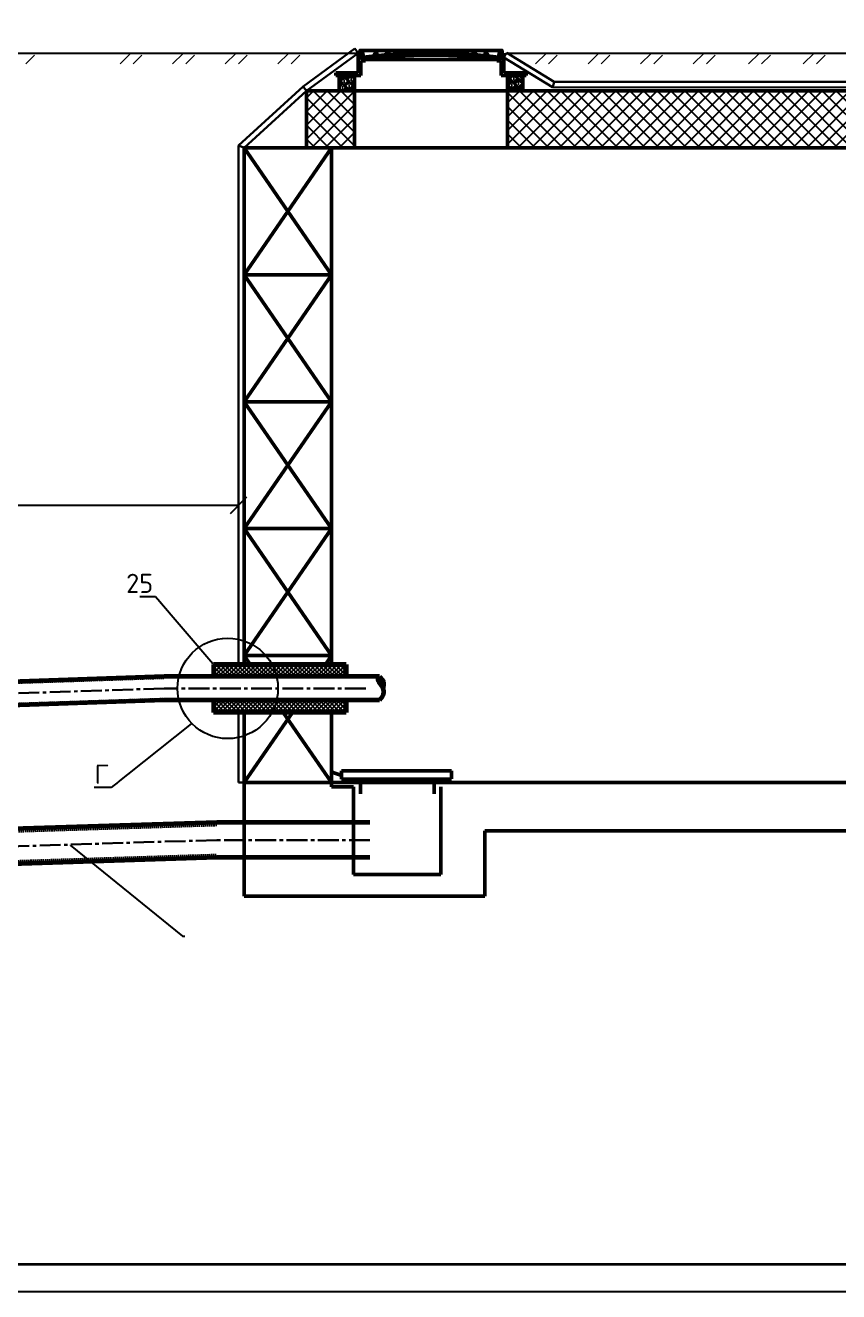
# Model space of a CAD drawing. Header units: millimetres. Extents: x 1601 to 15402, y -324 to 12625.
# Drawn here: x 10755.2 to 10903.9, y 318.2 to 549.7 of the extents above; entities that cross this region are included whole.
import ezdxf
from ezdxf import colors
from ezdxf.entities.mleader import LeaderData, LeaderLine
from ezdxf.math import Vec2, Vec3

# ---------------------------------------------------------------- set-up
doc = ezdxf.new("R2010")
doc.units = ezdxf.units.MM
doc.linetypes.add('HIDDEN', pattern=[0.375, 0.25, -0.125])
doc.linetypes.add('осевая2', pattern=[28.575, 19.05, -3.175, 3.175, -3.175])
for name, color, linetype, lineweight in [('Осевая', 2, 'осевая2', 30), ('Основной', 1, 'Continuous', 60), ('Размер 3.5', 250, 'Continuous', 35), ('Размеры на чертеже', 250, 'Continuous', 25), ('Тонкие', 5, 'Continuous', 30)]:
    doc.layers.add(name, color=color, linetype=linetype, lineweight=lineweight)
doc.styles.add('-ISOCPEUR-', font='isocpeur.TTF')
doc.styles.add('GOST', font='GOST Common.ttf')
doc.dimstyles.new('Копия М 1 к 25', dxfattribs={"dimtxt": 3.5, "dimasz": 3, "dimexe": 1.25, "dimexo": 0, "dimgap": 1, "dimtad": 1, "dimdec": 0, "dimlfac": 25, "dimzin": 0, "dimdsep": 46, "dimtxsty": 'GOST', "dimblk": 'OBLIQUE', "dimcen": 5, "dimclrd": 256, "dimclre": 256, "dimclrt": 256, "dimazin": 2, "dimtfac": 1, "dimtdec": 0, "dimtmove": 0, "dimatfit": 3, "dimldrblk": 'NONE', "dimfxl": 1.25, "dimtolj": 1, "dimtzin": 0, "dimlwd": -1, "dimlwe": -1, "dimarcsym": 2})

# ---------------------------------------------------------------- blocks, each defined once
blk = doc.blocks.new('_Oblique')
at = {"color": 0, "linetype": 'ByBlock', "lineweight": -2}
blk.add_line((-0.5, -0.5), (0.5, 0.5), dxfattribs=at)
blk = doc.blocks.new('*D821')
at = {"transparency": 16777216}
for p, q in [((10652.3, 423.86), (10652.3, 463.22)), ((10794.19, 432.86), (10794.19, 463.22)), ((10652.3, 461.97), (10794.19, 461.97))]:
    blk.add_line(p, q, dxfattribs=at)
at = {"layer": 'Defpoints', "color": 0, "transparency": 16777216}
for p in [(10794.19, 461.97), (10794.19, 432.86), (10652.3, 423.86)]:
    blk.add_point(p, dxfattribs=at)
at = {"transparency": 16777216, "xscale": 3, "yscale": 3, "zscale": 3, "rotation": 180}
blk.add_blockref('_Oblique', (10652.3, 461.97), dxfattribs=at)
at = {"transparency": 16777216, "xscale": 3, "yscale": 3, "zscale": 3}
blk.add_blockref('_Oblique', (10794.19, 461.97), dxfattribs=at)
at = {"transparency": 16777216, "insert": (10723.25, 464.72), "char_height": 3.5, "attachment_point": 5, "style": 'GOST'}
blk.add_mtext('\\A1;2500-3000 мм.', dxfattribs=at)
blk = doc.blocks.new('_None')

msp = doc.modelspace()

# ---------------------------------------------------------------- hatches: boundary and pattern name
at = {"lineweight": 50}
h = msp.add_hatch(dxfattribs=at)
h.set_pattern_fill('ANSI31', scale=0.2)
h.set_pattern_definition([(45, (6515.30724, -3895.21163), (-0.449012806, 0.449012806), [])])
h.paths.add_polyline_path([(10829.3699, 544.2328, -0.02800707), (10842.0265, 543.3941), (10842.362, 545.0716), (10841.9344, 545.0716), (10841.6915, 543.8571, 0.0045535), (10839.6324, 544.0838), (10839.6745, 544.501, 0.00091844), (10839.2572, 544.5423), (10839.2151, 544.1251, 0.00388307), (10837.4556, 544.2822), (10837.4863, 544.6598), (10837.4421, 544.7041, 0.00081395), (10837.0716, 544.7335), (10837.0375, 544.3155, 0.00704564), (10833.8388, 544.5191), (10833.8596, 544.9379, 0.00091844), (10833.4407, 544.9579), (10833.4199, 544.539, 0.0089374), (10829.3656, 544.6522, 0.00889737), (10825.3198, 544.539), (10825.2991, 544.9579, 0.00091844), (10824.8802, 544.9379), (10824.9009, 544.5191, 0.00704564), (10821.7022, 544.3155), (10821.6682, 544.7335, 0.00091844), (10821.2501, 544.7002), (10821.2842, 544.2822, 0.00388307), (10819.5247, 544.1251), (10819.4826, 544.5423, 0.00091844), (10819.0652, 544.501), (10819.1073, 544.0838, 0.0045535), (10817.0483, 543.8571), (10816.8054, 545.0716), (10816.3777, 545.0716), (10816.7132, 543.3941, -0.02800707)])
h = msp.add_hatch(dxfattribs=at)
h.set_pattern_fill('ANSI36', scale=0.2)
h.set_pattern_definition([(45, (6617.70724, -3895.21163), (0.336759605, 1.234785217), [1.5875, -0.3175, 0, -0.3175])])
h.paths.add_polyline_path([(10812.5703, 537.6786), (10815.3703, 537.6786), (10815.3703, 540.4786), (10812.5703, 540.4786)])
h.paths.add_polyline_path([(10846.1703, 537.6786), (10846.1703, 540.4786), (10843.3703, 540.4786), (10843.3703, 537.6786)])
h = msp.add_hatch()
h.set_pattern_fill('ANSI37', scale=0.56)
h.set_pattern_definition([(45, (553.84, -2507.3535), (-1.25723586, 1.25723586), []), (135, (553.84, -2507.3535), (-1.25723586, -1.25723586), [])])
h.paths.add_polyline_path([(10815.3703, 537.6786), (10812.5703, 537.6786), (10806.6043, 537.6831), (10806.6043, 527.2831), (10815.3703, 527.2831)])
h.paths.add_polyline_path([(10913.8384, 537.6786), (10911.0384, 537.6786), (10846.1703, 537.6814), (10846.1703, 537.6786), (10843.3703, 537.6786), (10843.3703, 527.2831), (10913.8384, 527.2831)])
h.paths.add_polyline_path([(10950.6043, 537.6831), (10944.6384, 537.6831), (10944.6384, 537.6786), (10941.8384, 537.6786), (10941.8384, 527.2831), (10950.6043, 527.2831)])
h = msp.add_hatch()
h.set_pattern_fill('ANSI37', scale=0.174)
h.set_pattern_definition([(45, (-7917.23, -4462.48535), (-0.390641141, 0.390641141), []), (135, (-7917.23, -4462.48535), (-0.390641141, -0.390641141), [])])
h.paths.add_polyline_path([(10789.5832, 432.8634), (10789.5832, 430.6434), (10813.8847, 430.6434), (10813.8847, 432.8634)])
h.paths.add_polyline_path([(10813.8847, 424.1034), (10813.8847, 426.3234), (10789.5832, 426.3234), (10789.5832, 424.1034)])

# ---------------------------------------------------------------- linework, layer by layer
at = {"color": 7, "lineweight": 50}
for p, q in [((10816.4503, 544.5941), (10816.0503, 544.5941)), ((10816.0503, 544.5941), (10816.0503, 540.9941)), ((10816.5503, 543.3941), (10816.4503, 544.5941)), ((10841.9344, 545.0716), (10816.8054, 545.0716)), ((10842.1903, 543.3941), (10842.2903, 544.5941)), ((10842.6903, 544.5941), (10842.2903, 544.5941)), ((10842.6903, 544.5941), (10842.6903, 540.9941)), ((10816.5503, 543.3941), (10817.3703, 543.3941)), ((10817.3703, 543.1941), (10816.5503, 543.1941)), ((10816.5503, 543.1941), (10816.5503, 540.4786)), ((10817.3703, 543.3941), (10817.3703, 543.1941)), ((10841.3703, 543.3941), (10841.3703, 543.1941)), ((10841.3703, 543.3941), (10842.1903, 543.3941)), ((10841.3703, 543.1941), (10842.1903, 543.1941)), ((10842.1903, 543.1941), (10842.1903, 540.4786)), ((10811.9679, 540.4786), (10811.9688, 541.0012)), ((10811.9679, 540.4786), (10816.5503, 540.4786)), ((10816.0503, 540.9941), (10811.9688, 541.0012)), ((10815.3703, 527.2786), (10815.3703, 540.4786)), ((10842.1903, 540.4786), (10846.7679, 540.4786)), ((10842.6903, 540.9941), (10846.7718, 541.0012)), ((10843.3703, 527.2786), (10843.3703, 540.4786)), ((10846.7678, 540.4786), (10846.7669, 541.0012)), ((10806.6043, 537.6831), (10950.6043, 537.6831)), ((10795.1925, 527.2773), (10795.1925, 504.0775)), ((10795.1925, 504.0775), (10811.1925, 527.2773)), ((10795.1925, 527.2773), (10811.1925, 504.0775)), ((10795.1925, 527.2773), (10811.1925, 527.2773)), ((10811.1925, 527.2773), (10811.1924, 504.0776)), ((10795.1925, 504.0794), (10795.1925, 480.8795)), ((10795.1925, 480.8795), (10811.1925, 504.0794)), ((10795.1925, 504.0794), (10811.1925, 480.8795)), ((10795.1925, 504.0794), (10811.1925, 504.0794)), ((10795.1925, 504.0772), (10811.1925, 504.0773)), ((10795.1928, 504.0775), (10811.1928, 504.0776)), ((10811.1925, 504.0794), (10811.1924, 480.8797)), ((10795.1925, 480.8814), (10795.1925, 457.6816)), ((10795.1925, 457.6816), (10811.1925, 480.8814)), ((10795.1925, 480.8814), (10811.1925, 457.6816)), ((10795.1925, 480.8814), (10811.1925, 480.8814)), ((10795.1925, 480.8792), (10811.1925, 480.8794)), ((10795.1928, 480.8795), (10811.1928, 480.8797)), ((10811.1925, 480.8814), (10811.1924, 457.6817)), ((10795.1919, 457.6825), (10795.1919, 434.4826)), ((10795.1919, 434.4826), (10811.1919, 457.6825)), ((10795.1919, 457.6825), (10811.1919, 434.4826)), ((10795.1919, 457.6825), (10811.1919, 457.6825)), ((10795.1925, 457.6812), (10811.1925, 457.6814)), ((10795.1928, 457.6816), (10811.1928, 457.6817)), ((10811.1919, 457.6825), (10811.1918, 434.4828)), ((10795.1919, 434.4823), (10811.1919, 434.4825)), ((10795.1922, 434.4827), (10811.1922, 434.4828)), ((10795.1925, 434.4836), (10795.1925, 432.8634)), ((10795.1925, 434.4836), (10796.3099, 432.8634)), ((10795.1925, 434.4836), (10811.1925, 434.4836)), ((10810.0752, 432.8634), (10811.1925, 434.4836)), ((10811.1925, 434.4836), (10811.1925, 432.8634)), ((10795.1925, 424.1034), (10795.1925, 411.2837)), ((10795.1925, 411.2837), (10804.0337, 424.1034)), ((10802.3513, 424.1034), (10811.1925, 411.2837)), ((10811.1925, 424.1034), (10811.1924, 411.2839)), ((10813.0275, 413.3921), (10833.1193, 413.3921)), ((10813.0275, 411.9232), (10813.0275, 413.3921)), ((10833.1193, 413.406), (10833.1193, 411.9371)), ((10795.1925, 411.2834), (10811.1925, 411.2836)), ((10795.1925, 411.2834), (10811.1925, 411.2836)), ((10795.1925, 411.2834), (10795.1925, 390.4836)), ((10811.1926, 411.2833), (10795.1926, 411.2834)), ((10795.1928, 411.2838), (10811.1928, 411.2839)), ((10811.1925, 410.4836), (10811.1925, 411.2836)), ((10811.1925, 410.4836), (10815.1925, 410.4836)), ((10813.0275, 411.9232), (10833.1193, 411.9232)), ((10815.1925, 394.4836), (10815.1925, 410.4836)), ((10816.4578, 411.9232), (10816.4578, 409.2302)), ((10829.934, 411.9232), (10829.934, 409.2302)), ((10831.1925, 410.4836), (10831.1925, 394.4836)), ((10839.1925, 402.4836), (10839.1925, 390.4836)), ((10839.1925, 402.4836), (10962.4659, 402.4836)), ((10831.1925, 394.4836), (10815.1925, 394.4836)), ((10839.1925, 390.4836), (10795.1925, 390.4836))]:
    msp.add_line(p, q, dxfattribs=at)
for p, q in [((10806.6043, 527.2831), (10806.6043, 537.6831)), ((15402.2532, 318.2356), (5591.2496, 318.2356))]:
    msp.add_line(p, q)
msp.add_lwpolyline([(10515.2243, 738.2356), (11109.2243, 738.2356), (11109.2243, 318.2356), (10515.2243, 318.2356)], close=True)
at = {"const_width": 0.5}
msp.add_lwpolyline([(10535.2243, 733.2356), (11104.2243, 733.2356), (11104.2243, 323.2356), (10535.2243, 323.2356)], close=True, dxfattribs=at)
at = {"color": 7, "lineweight": 50}
msp.add_lwpolyline([(10842.0265, 543.3941), (10842.362, 545.0716), (10841.9344, 545.0716), (10841.6915, 543.8571, 0.0045535), (10839.6324, 544.0838), (10839.6745, 544.501, 0.00091844), (10839.2572, 544.5423), (10839.2151, 544.1251, 0.00388307), (10837.4556, 544.2822), (10837.4896, 544.7002, 0.00091844), (10837.0716, 544.7335), (10837.0375, 544.3155, 0.00704564), (10833.8388, 544.5191), (10833.8596, 544.9379, 0.00091844), (10833.4407, 544.9579), (10833.4199, 544.539, 0.0089374), (10829.3656, 544.6522, 0.00889737), (10825.3198, 544.539), (10825.2991, 544.9579, 0.00091844), (10824.8802, 544.9379), (10824.9009, 544.5191, 0.00704564), (10821.7022, 544.3155), (10821.6682, 544.7335, 0.00091844), (10821.2501, 544.7002), (10821.2842, 544.2822, 0.00388307), (10819.5247, 544.1251), (10819.4826, 544.5423, 0.00091844), (10819.0652, 544.501), (10819.1073, 544.0838, 0.0045535), (10817.0483, 543.8571), (10816.8054, 545.0716), (10816.3777, 545.0716), (10816.7132, 543.3941)], format="xyb", dxfattribs=at)
msp.add_lwpolyline([(10816.7132, 543.3941), (10829.3699, 543.3941), (10842.0265, 543.3941, 0.02800707), (10829.3699, 544.2328, 0.02800707)], format="xyb", close=True, dxfattribs=at)
for points in [[(10815.3703, 537.6786), (10812.5703, 537.6786), (10812.5703, 540.4786), (10816.5503, 540.4786)], [(10842.1903, 540.4786), (10846.1703, 540.4786), (10846.1703, 537.6786), (10843.3703, 537.6786)], [(10795.1932, 432.8634), (10795.1932, 527.2831), (10962.0155, 527.2831), (10962.0155, 411.2834), (10795.1932, 411.2834), (10795.1932, 424.1034)], [(10811.1452, 413.2141), (10813.1629, 412.5096)]]:
    msp.add_lwpolyline(points, dxfattribs=at)
msp.add_lwpolyline([(10806.6043, 537.6831), (10950.6043, 537.6831), (10950.6043, 527.2831), (10806.6043, 527.2831)], close=True, dxfattribs=at)
at = {"layer": 'Осевая', "ltscale": 0.2}
for p, q in [((10780.6143, 428.4834), (10645.0556, 423.9613)), ((10817.4338, 428.4834), (10780.6143, 428.4834)), ((10790.2061, 400.7739), (10646.2544, 396.2332)), ((10818.2061, 400.7739), (10790.2061, 400.7739))]:
    msp.add_line(p, q, dxfattribs=at)
at = {"layer": 'Основной'}
for p, q in [((10813.8847, 432.8634), (10789.5832, 432.8634)), ((10789.5832, 432.8634), (10789.5832, 430.6434)), ((10813.8847, 432.8634), (10813.8847, 430.6434)), ((10780.6143, 430.6434), (10646.0695, 426.1552)), ((10819.9375, 430.6434), (10780.6143, 430.6434)), ((10780.6143, 426.3234), (10646.9254, 421.8637)), ((10819.9673, 426.3234), (10780.6143, 426.3234)), ((10789.5832, 426.3234), (10789.5832, 424.1034)), ((10813.8847, 426.3234), (10813.8847, 424.1034)), ((10813.8847, 424.1034), (10789.5832, 424.1034)), ((10790.2061, 403.9739), (10646.2544, 399.4332)), ((10818.2061, 403.9739), (10790.2061, 403.9739)), ((10790.2061, 397.5739), (10646.2988, 393.0213)), ((10818.2061, 397.5739), (10790.2061, 397.5739))]:
    msp.add_line(p, q, dxfattribs=at)
for points in [[(10819.9673, 426.3234), (10820.7483, 427.7658), (10820.51, 428.7236), (10819.7741, 430.4435), (10819.9375, 430.6434)], [(10819.9375, 430.6434), (10820.5427, 429.9431), (10820.6718, 428.9928), (10820.6079, 428.5433)]]:
    msp.add_spline(points, degree=3, dxfattribs=at)
at = {"layer": 'Размеры на чертеже'}
for p, q in [((10719.0394, 544.5941), (10767.5448, 544.5941)), ((10767.5448, 544.5941), (10816.0503, 544.5941)), ((10843.4768, 544.5941), (10912.2858, 544.5941))]:
    msp.add_line(p, q, dxfattribs=at)
at = {"layer": 'Тонкие', "lineweight": 20}
for p, q in [((10755.274, 542.5926), (10756.8772, 544.1958)), ((10755.274, 542.5926), (10756.8772, 544.1958)), ((10772.5162, 542.5926), (10774.5178, 544.5941)), ((10774.9211, 542.5926), (10776.5243, 544.1958)), ((10782.1357, 542.5926), (10784.1372, 544.5941)), ((10784.5405, 542.5926), (10786.1438, 544.1958)), ((10791.7551, 542.5926), (10793.7567, 544.5941)), ((10791.7551, 542.5926), (10793.7567, 544.5941)), ((10791.7551, 542.5926), (10793.7567, 544.5941)), ((10794.16, 542.5926), (10795.7632, 544.1958)), ((10794.16, 542.5926), (10795.7632, 544.1958)), ((10794.16, 542.5926), (10795.7632, 544.1958)), ((10801.3746, 542.5926), (10803.3761, 544.5941)), ((10801.3746, 542.5926), (10803.3761, 544.5941)), ((10803.7794, 542.5926), (10805.3827, 544.1958)), ((10803.7794, 542.5926), (10805.3827, 544.1958)), ((10848.4482, 542.5926), (10850.4498, 544.5941)), ((10850.8531, 542.5926), (10852.4563, 544.1958)), ((10858.0677, 542.5926), (10860.0692, 544.5941)), ((10860.4725, 542.5926), (10862.0758, 544.1958)), ((10867.6871, 542.5926), (10869.6887, 544.5941)), ((10867.6871, 542.5926), (10869.6887, 544.5941)), ((10867.6871, 542.5926), (10869.6887, 544.5941)), ((10870.092, 542.5926), (10871.6952, 544.1958)), ((10870.092, 542.5926), (10871.6952, 544.1958)), ((10870.092, 542.5926), (10871.6952, 544.1958)), ((10877.3066, 542.5926), (10879.3081, 544.5941)), ((10877.3066, 542.5926), (10879.3081, 544.5941)), ((10879.7114, 542.5926), (10881.3147, 544.1958)), ((10879.7114, 542.5926), (10881.3147, 544.1958)), ((10887.4005, 542.5926), (10889.402, 544.5941)), ((10887.4005, 542.5926), (10889.402, 544.5941)), ((10889.8054, 542.5926), (10891.4086, 544.1958)), ((10889.8054, 542.5926), (10891.4086, 544.1958)), ((10897.4024, 542.5926), (10899.4039, 544.5941)), ((10897.4024, 542.5926), (10899.4039, 544.5941)), ((10899.8073, 542.5926), (10901.4105, 544.1958)), ((10899.8073, 542.5926), (10901.4105, 544.1958))]:
    msp.add_line(p, q, dxfattribs=at)
at = {"layer": 'Тонкие'}
for p, q in [((10805.9705, 538.4584), (10815.4598, 545.4012)), ((10806.6043, 537.6831), (10816.0503, 544.5941)), ((10815.4598, 545.4012), (10815.755, 544.9976)), ((10816.0503, 544.5941), (10815.755, 544.9976)), ((10842.6903, 543.7793), (10842.9514, 544.2056)), ((10843.2126, 544.632), (10842.9514, 544.2056)), ((10843.2126, 544.632), (10851.8711, 539.3285)), ((10842.6903, 543.7793), (10851.5891, 538.3286)), ((10851.8711, 539.3285), (10851.7301, 538.8285)), ((10851.8711, 539.3285), (10905.1739, 539.3181)), ((10794.1932, 527.7248), (10805.9705, 538.4584)), ((10795.1932, 527.2831), (10806.6043, 537.6831)), ((10805.9705, 538.4584), (10806.2874, 538.0708)), ((10806.6043, 537.6831), (10806.2874, 538.0708)), ((10851.5891, 538.3286), (10851.7301, 538.8285)), ((10851.5891, 538.3286), (10905.4517, 538.3181)), ((10794.1932, 432.8634), (10794.1932, 527.7248)), ((10794.1932, 527.7248), (10794.6932, 527.5039)), ((10795.1932, 527.2831), (10794.6932, 527.5039)), ((10795.1932, 432.8634), (10795.1932, 527.2831)), ((10794.1932, 432.8634), (10794.6932, 432.8634)), ((10795.1932, 432.8634), (10794.6932, 432.8634)), ((10794.1932, 411.2834), (10794.1932, 424.1034)), ((10794.1932, 424.1034), (10794.6932, 424.1034)), ((10795.1932, 424.1034), (10794.6932, 424.1034)), ((10795.1932, 411.2834), (10795.1932, 424.1034)), ((10794.1932, 411.2834), (10794.6932, 411.2834)), ((10795.1932, 411.2834), (10794.6932, 411.2834))]:
    msp.add_line(p, q, dxfattribs=at)
at = {"layer": 'Тонкие', "color": 9, "linetype": 'HIDDEN'}
for p, q in [((10780.545, 430.3828), (10646.0021, 425.8996)), ((10780.4949, 426.5774), (10646.732, 422.1206)), ((10790.1961, 403.4682), (10646.2544, 398.9366)), ((10790.1041, 398.0773), (10646.2544, 393.5496))]:
    msp.add_line(p, q, dxfattribs=at)

# ---------------------------------------------------------------- dimensions: what is measured, and where the dimension line sits
dim = msp.add_linear_dim(base=(10794.1932, 461.972), p1=(10652.3009, 423.8583), p2=(10794.1932, 432.8634), text='2500-3000 мм.', dimstyle='Копия М 1 к 25')
dim.commit()
dim.dimension.update_dxf_attribs({"geometry": '*D821', "text_midpoint": (10723.247, 464.722)})

# ---------------------------------------------------------------- next in the draw order: leaders
at = {"layer": 'Размер 3.5'}
ml = msp.add_multileader_mtext('Standard', dxfattribs=at)
ml.set_content('25', color=256, style='-ISOCPEUR-')
ml.set_leader_properties()
ml.build(insert=Vec2(0, 0))
ml.multileader.update_dxf_attribs({"text_left_attachment_type": 6, "text_right_attachment_type": 6, "dogleg_length": 0.36, "arrow_head_size": 0.18})
ctx = ml.context
ctx.base_point, ctx.char_height, ctx.arrow_head_size, ctx.landing_gap_size, ctx.plane_origin = Vec3(10774.2879, 445.2301), 3.5, 0.18, 0.09, Vec3(10768.0331, 447.2273)
ctx.left_attachment, ctx.right_attachment, ctx.text_align_type = 6, 6, 2
notes = []
notes.append((ctx, [(1, (1, 1, 0), (10779.0279, 445.2301), (-1, 0), 0.36, [(0, [(10789.5832, 432.8634)], 0, [])])]))
ctx.mtext.insert, ctx.mtext.width, ctx.mtext.alignment, ctx.mtext.flow_direction = Vec3(10778.5779, 449.4301), 2.433526, 3, 5
ctx.mtext.has_bg_fill, ctx.mtext.bg_color, ctx.mtext.bg_scale_factor, ctx.mtext.bg_transparency, ctx.mtext.use_window_bg_color = 1, -1027028792, 1.5, 0, 1
ml = msp.add_multileader_mtext('Standard', dxfattribs=at)
ml.set_content('', color=256, style='-ISOCPEUR-')
ml.set_leader_properties()
ml.build(insert=Vec2(0, 0))
ml.multileader.update_dxf_attribs({"text_left_attachment_type": 6, "text_right_attachment_type": 6, "dogleg_length": 0.36, "arrow_head_size": 0.18})
ctx = ml.context
ctx.base_point, ctx.char_height, ctx.arrow_head_size, ctx.landing_gap_size, ctx.plane_origin = Vec3(10784.2717, 383.2216), 3.5, 0.18, 0.09, Vec3(10777.2969, 391.5116)
ctx.left_attachment, ctx.right_attachment, ctx.text_align_type = 6, 6, 2
notes.append((ctx, [(0, (1, 1, 0), (10783.9117, 383.2216), (1, 0), 0.36, [(0, [(10763.2445, 399.9235)], 0, [])])]))
ctx.mtext.insert, ctx.mtext.width, ctx.mtext.alignment, ctx.mtext.flow_direction = Vec3(10788.5617, 387.4216), 2.433526, 3, 5
ctx.mtext.has_bg_fill, ctx.mtext.bg_color, ctx.mtext.bg_scale_factor, ctx.mtext.bg_transparency, ctx.mtext.use_window_bg_color = 1, -1027028792, 1.5, 0, 1
for ctx, leaders in notes:
    for number, flags, end, landing, length, lines in leaders:
        leader = LeaderData()
        leader.index, (leader.has_last_leader_line, leader.has_dogleg_vector, leader.attachment_direction) = number, flags
        leader.last_leader_point, leader.dogleg_vector, leader.dogleg_length = Vec3(end), Vec3(landing), length
        for number, points, colour, breaks in lines:
            line = LeaderLine()
            line.index, line.vertices, line.color, line.breaks = number, Vec3.list(points), colors.encode_raw_color(colour), breaks
            leader.lines.append(line)
        ctx.leaders.append(leader)

# ---------------------------------------------------------------- next in the draw order: linework, layer by layer
msp.add_circle((10792.2113, 428.4834), 9.1766)

# ---------------------------------------------------------------- next in the draw order: leaders
ml = msp.add_multileader_mtext('Standard', dxfattribs=at)
ml.set_content('Г', color=256, style='-ISOCPEUR-')
ml.set_leader_properties()
ml.build(insert=Vec2(0, 0))
ml.multileader.update_dxf_attribs({"text_left_attachment_type": 6, "text_right_attachment_type": 6, "dogleg_length": 0.36, "arrow_head_size": 0.18})
ctx = ml.context
ctx.base_point, ctx.char_height, ctx.arrow_head_size, ctx.landing_gap_size, ctx.plane_origin = Vec3(10768.6344, 410.3569), 3.5, 0.18, 0.09, Vec3(10794.5238, 440.4528)
ctx.left_attachment, ctx.right_attachment, ctx.text_align_type = 6, 6, 2
notes = []
notes.append((ctx, [(1, (1, 1, 0), (10770.9244, 410.3569), (-1, 0), 0.36, [(0, [(10785.6848, 422.1051)], 0, [])])]))
ctx.mtext.insert, ctx.mtext.alignment, ctx.mtext.flow_direction = Vec3(10770.4744, 414.5569), 3, 5
ctx.mtext.has_bg_fill, ctx.mtext.bg_color, ctx.mtext.bg_scale_factor, ctx.mtext.bg_transparency, ctx.mtext.use_window_bg_color = 1, -1027028792, 1.5, 0, 1
for ctx, leaders in notes:
    for number, flags, end, landing, length, lines in leaders:
        leader = LeaderData()
        leader.index, (leader.has_last_leader_line, leader.has_dogleg_vector, leader.attachment_direction) = number, flags
        leader.last_leader_point, leader.dogleg_vector, leader.dogleg_length = Vec3(end), Vec3(landing), length
        for number, points, colour, breaks in lines:
            line = LeaderLine()
            line.index, line.vertices, line.color, line.breaks = number, Vec3.list(points), colors.encode_raw_color(colour), breaks
            leader.lines.append(line)
        ctx.leaders.append(leader)

doc.saveas('drawing.dxf')
